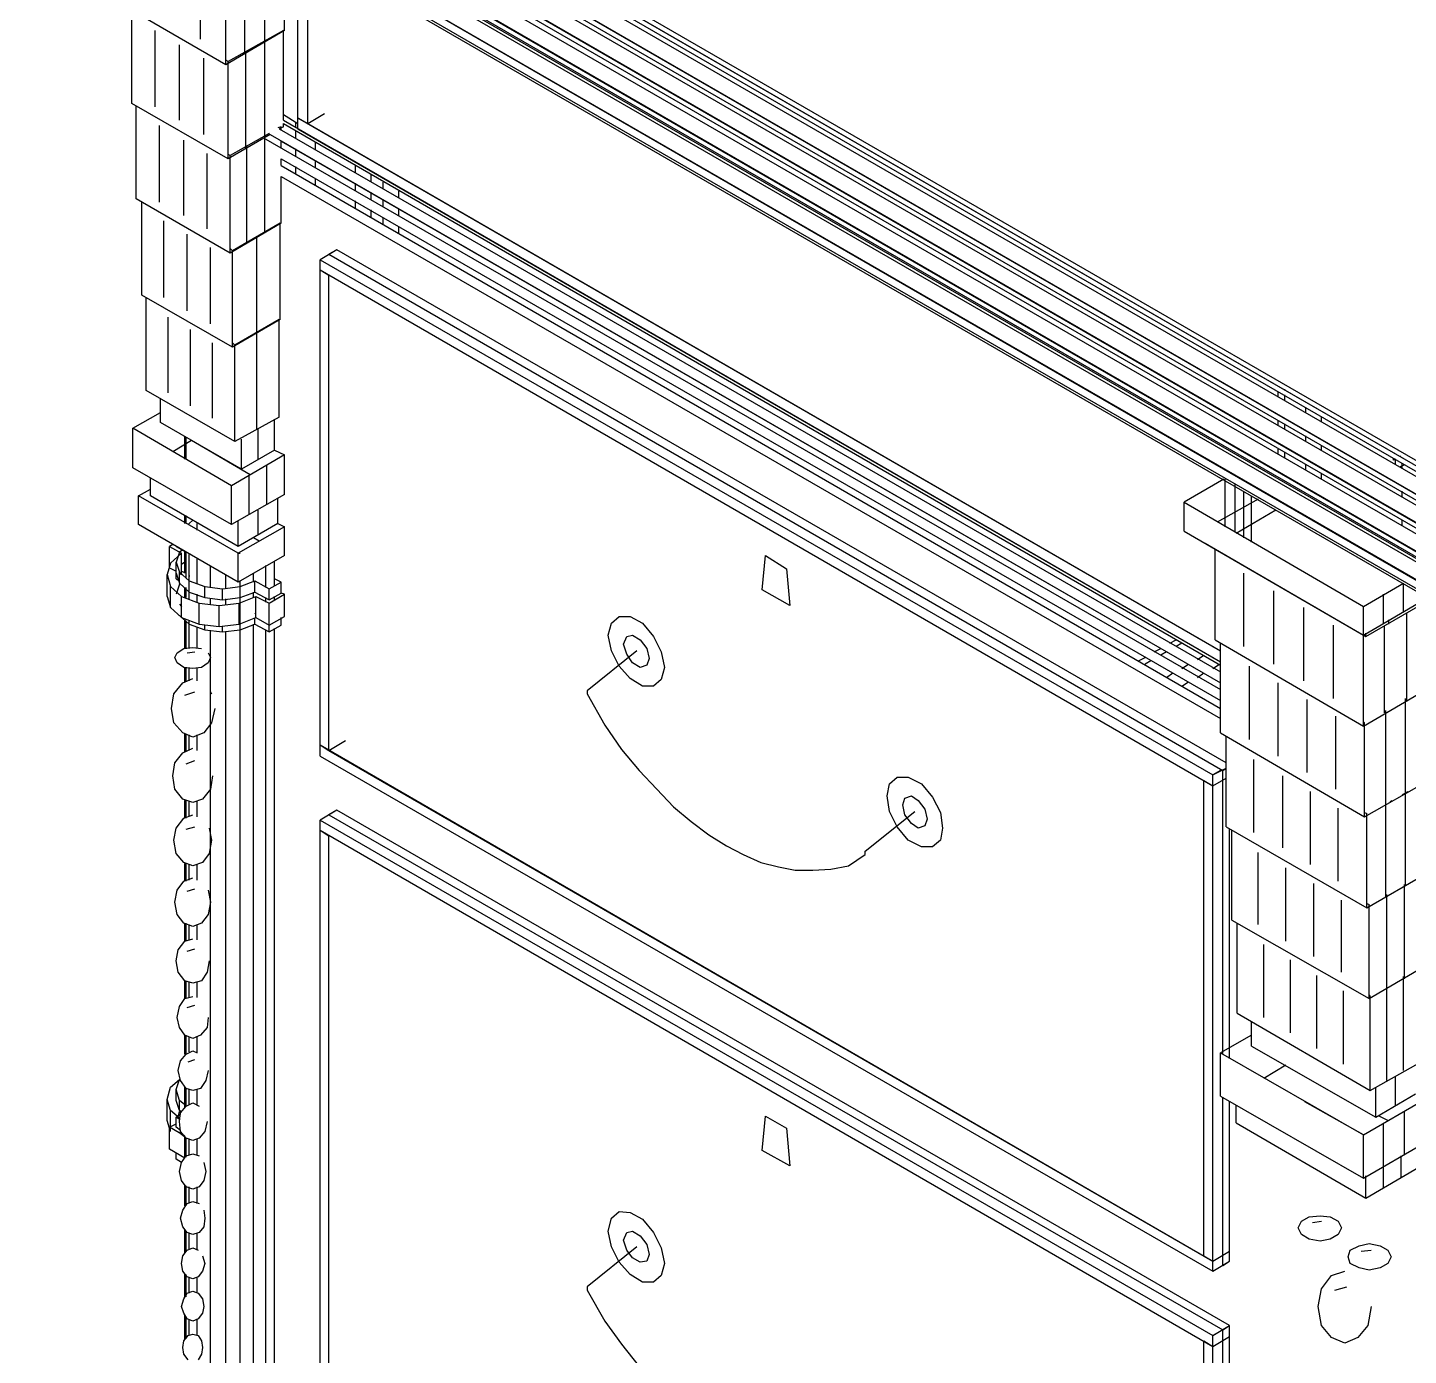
# Model space of a CAD drawing. Header units: inches. Extents: x 0.3 to 16.2, y 0.3 to 11.4.
# Drawn here: x 1.1866 to 1.6774, y 2.5594 to 3.0313 of the extents above; entities that cross this region are included whole.
import ezdxf

# ---------------------------------------------------------------- set-up
doc = ezdxf.new("R2010")
doc.units = ezdxf.units.IN
doc.header["$LTSCALE"] = 0.009843
doc.header["$MEASUREMENT"] = 0
doc.layers.add('GEOMETRY', color=7, linetype='Continuous')

msp = doc.modelspace()

# ---------------------------------------------------------------- linework, layer by layer
at = {"layer": 'GEOMETRY'}
for p, q in [((1.18976, 3.16063), (3.34567, 1.91575)), ((1.18976, 3.16063), (3.34567, 1.91575)), ((1.18661, 3.15669), (3.34567, 1.91024)), ((1.18661, 3.15669), (3.34567, 1.91024)), ((1.18976, 3.15866), (3.34567, 1.91417)), ((1.18976, 3.15866), (3.34567, 1.91378)), ((1.18976, 3.15866), (3.34567, 1.91378)), ((1.18976, 3.15669), (3.34567, 1.91181)), ((1.18661, 3.15039), (3.34567, 1.90394)), ((1.18661, 3.14646), (3.34567, 1.9)), ((1.18661, 3.14646), (3.34567, 1.9)), ((1.18976, 3.14843), (3.34567, 1.90394)), ((1.18976, 3.14843), (3.34567, 1.90394)), ((1.18976, 3.14843), (3.34567, 1.90394)), ((1.18976, 3.14646), (3.34567, 1.90197)), ((1.18661, 3.14016), (3.34567, 1.8937)), ((1.18661, 3.13622), (3.34567, 1.89016)), ((1.18661, 3.13622), (3.34567, 1.89016)), ((1.18976, 3.13858), (3.34567, 1.8937)), ((1.18976, 3.13858), (3.34567, 1.8937)), ((1.18976, 3.13858), (3.34567, 1.8937)), ((1.18976, 3.13661), (3.34567, 1.89173)), ((1.18661, 3.12992), (3.34567, 1.88346)), ((1.18661, 3.12638), (3.34567, 1.87992)), ((1.18661, 3.12638), (3.34567, 1.87992)), ((1.18976, 3.12835), (3.34567, 1.88346)), ((1.18976, 3.12835), (3.34567, 1.88346)), ((1.18976, 3.12835), (3.34567, 1.88346)), ((1.18976, 3.12638), (3.34567, 1.8815)), ((1.18661, 3.12008), (3.34567, 1.87362)), ((1.18976, 3.11811), (3.34567, 1.87323)), ((1.19213, 3.11378), (3.34567, 1.87008)), ((1.19724, 3.10984), (3.34606, 1.86929)), ((1.22402, 3.10591), (3.34803, 1.87992)), ((1.22402, 3.10591), (3.34803, 1.87992)), ((1.23622, 3.10157), (3.34882, 1.8815)), ((1.23622, 3.10157), (3.34882, 1.8815)), ((1.27795, 3.03031), (1.27795, 3.06339)), ((1.27087, 3.02638), (1.27087, 3.05945)), ((1.28268, 2.99921), (1.28268, 3.06142)), ((1.28622, 2.99724), (1.28622, 3.05945)), ((1.28622, 3.00079), (1.28622, 3.05866)), ((1.24803, 3.02717), (1.24803, 3.05394)), ((1.26378, 3.02205), (1.26378, 3.05551)), ((1.25709, 3.01811), (1.25709, 3.05157)), ((1.25709, 3.01811), (1.22165, 3.03858)), ((1.22362, 3.00433), (1.22362, 3.0374)), ((1.23189, 3.00315), (1.23189, 3.03031)), ((1.27795, 3.03031), (1.25709, 3.01811)), ((1.27756, 3.03031), (1.25787, 3.01929)), ((1.27756, 3.03031), (1.25787, 3.01929)), ((1.27756, 2.99843), (1.27756, 3.03031)), ((1.24055, 2.99843), (1.24055, 3.0252)), ((1.27087, 2.99213), (1.27087, 3.02677)), ((1.24921, 2.99331), (1.24921, 3.02047)), ((1.25787, 3.01929), (1.25709, 3.01969)), ((1.25787, 3.01929), (1.25709, 3.01969)), ((1.25787, 2.98465), (1.25787, 3.01929)), ((1.26417, 2.98858), (1.26417, 3.02283)), ((1.25787, 2.98465), (1.22362, 3.00433)), ((1.2252, 2.97047), (1.2252, 3.00354)), ((1.27756, 3.00039), (1.28268, 2.99724)), ((1.28268, 2.99921), (1.61063, 2.80984)), ((1.28268, 2.99921), (1.61063, 2.80984)), ((1.28268, 2.99921), (1.28622, 2.99724)), ((1.28268, 2.99528), (1.28268, 2.99921)), ((1.28622, 2.99724), (1.29213, 3.00079)), ((1.23346, 2.96929), (1.23346, 2.99646)), ((1.27244, 2.9937), (1.25866, 2.98583)), ((1.27244, 2.9937), (1.25866, 2.98583)), ((1.27677, 2.99606), (1.27559, 2.99567)), ((1.27677, 2.99606), (1.27559, 2.99567)), ((1.27756, 2.99606), (1.27598, 2.99528)), ((1.27598, 2.99528), (1.61063, 2.80236)), ((1.27598, 2.99528), (1.61063, 2.80236)), ((1.27677, 2.99488), (1.27677, 2.99606)), ((1.27756, 2.99843), (1.61063, 2.80591)), ((1.27756, 2.99843), (1.61063, 2.80591)), ((1.27756, 2.99724), (1.61063, 2.80472)), ((1.27756, 2.99606), (1.27756, 2.99724)), ((1.28189, 2.99567), (1.28189, 2.99764)), ((1.28189, 2.99213), (1.28189, 2.99449)), ((1.28268, 2.99528), (1.61063, 2.80591)), ((1.28622, 2.99724), (1.61063, 2.80984)), ((1.24213, 2.96457), (1.24213, 2.99134)), ((1.27283, 2.99331), (1.25787, 2.98465)), ((1.26457, 2.95472), (1.26457, 2.98937)), ((1.27047, 2.99213), (1.61063, 2.79606)), ((1.27047, 2.99213), (1.61063, 2.79606)), ((1.27087, 2.95827), (1.27087, 2.99252)), ((1.27283, 2.99331), (1.61063, 2.79843)), ((1.27677, 2.99094), (1.61063, 2.79843)), ((1.27677, 2.98858), (1.27677, 2.99094)), ((1.28898, 2.9878), (1.28898, 2.99055)), ((1.25039, 2.95984), (1.25039, 2.98661)), ((1.25866, 2.98583), (1.25787, 2.98622)), ((1.25866, 2.98583), (1.25787, 2.98622)), ((1.25866, 2.95118), (1.25866, 2.98583)), ((1.27677, 2.98465), (1.61063, 2.79213)), ((1.27677, 2.98465), (1.61063, 2.79213)), ((1.27677, 2.98228), (1.27677, 2.98465)), ((1.28189, 2.98543), (1.28189, 2.98819)), ((1.28898, 2.9815), (1.28898, 2.98386)), ((1.27677, 2.98228), (1.61063, 2.78937)), ((1.27677, 2.98228), (1.61063, 2.78937)), ((1.28189, 2.97913), (1.28189, 2.98189)), ((1.30315, 2.97953), (1.30315, 2.98228)), ((1.30315, 2.97953), (1.30315, 2.98228)), ((1.30866, 2.97638), (1.30866, 2.97913)), ((1.27677, 2.97835), (1.61063, 2.78583)), ((1.27677, 2.96181), (1.27677, 2.97835)), ((1.28898, 2.9752), (1.28898, 2.97756)), ((1.30315, 2.97323), (1.30315, 2.97598)), ((1.30315, 2.97323), (1.30315, 2.97598)), ((1.31299, 2.97402), (1.31299, 2.97638)), ((1.25866, 2.95118), (1.2252, 2.97047)), ((1.22717, 2.93622), (1.22717, 2.96929)), ((1.30315, 2.96693), (1.30315, 2.96969)), ((1.30315, 2.96693), (1.30315, 2.96969)), ((1.30866, 2.97008), (1.30866, 2.97283)), ((1.31299, 2.96772), (1.31299, 2.97008)), ((1.3185, 2.97087), (1.3185, 2.97323)), ((1.30866, 2.96378), (1.30866, 2.96654)), ((1.3185, 2.96457), (1.3185, 2.96693)), ((1.23504, 2.93543), (1.23504, 2.9626)), ((1.27677, 2.96181), (1.25866, 2.95118)), ((1.27638, 2.96181), (1.25945, 2.95197)), ((1.27638, 2.96181), (1.25945, 2.95197)), ((1.27638, 2.92756), (1.27638, 2.96181)), ((1.31299, 2.96142), (1.31299, 2.96378)), ((1.3185, 2.95827), (1.3185, 2.96063)), ((1.24331, 2.93071), (1.24331, 2.95787)), ((1.26811, 2.92244), (1.26811, 2.95709)), ((1.25157, 2.92598), (1.25157, 2.95315)), ((1.25945, 2.95197), (1.25866, 2.95276)), ((1.25945, 2.95197), (1.25866, 2.95276)), ((1.25945, 2.91772), (1.25945, 2.95197)), ((1.29646, 2.95236), (1.29055, 2.94882)), ((1.29646, 2.95236), (1.2937, 2.95079)), ((1.2937, 2.95079), (1.61142, 2.76732)), ((1.2937, 2.95079), (1.61142, 2.76732)), ((1.6126, 2.77008), (1.29646, 2.95236)), ((1.6126, 2.77008), (1.29646, 2.95236)), ((1.29055, 2.94882), (1.60787, 2.76575)), ((1.29055, 2.94882), (1.60787, 2.76575)), ((1.29055, 2.94528), (1.29055, 2.94882)), ((1.29055, 2.94528), (1.60787, 2.76181)), ((1.29055, 2.94528), (1.2937, 2.94331)), ((1.29055, 2.94528), (1.2937, 2.94331)), ((1.29055, 2.77638), (1.29055, 2.94528)), ((1.2937, 2.77441), (1.2937, 2.94331)), ((1.2937, 2.77835), (1.2937, 2.94331)), ((1.25945, 2.91772), (1.22717, 2.93622)), ((1.22874, 2.90236), (1.22874, 2.93543)), ((1.23661, 2.90157), (1.23661, 2.92835)), ((1.27638, 2.92756), (1.25945, 2.91772)), ((1.27598, 2.92756), (1.26024, 2.9185)), ((1.27598, 2.92756), (1.26024, 2.9185)), ((1.27598, 2.89291), (1.27598, 2.92756)), ((1.24449, 2.89685), (1.24449, 2.92402)), ((1.26811, 2.88858), (1.26811, 2.92323)), ((1.25236, 2.89252), (1.25236, 2.91929)), ((1.26024, 2.9185), (1.25945, 2.91929)), ((1.26024, 2.9185), (1.25945, 2.91929)), ((1.26024, 2.88425), (1.26024, 2.9185)), ((1.26024, 2.88425), (1.22874, 2.90236)), ((1.6311, 2.90394), (1.6311, 2.90394)), ((1.6311, 2.9), (1.6311, 2.90197)), ((1.63346, 2.90236), (1.63346, 2.90276)), ((1.63346, 2.89882), (1.63346, 2.90079)), ((1.23386, 2.89094), (1.23386, 2.89961)), ((1.64094, 2.89803), (1.64094, 2.89803)), ((1.64094, 2.89449), (1.64094, 2.89606)), ((1.22402, 2.88898), (1.23386, 2.89449)), ((1.2626, 2.87441), (1.23386, 2.89094)), ((1.27598, 2.89291), (1.26024, 2.88425)), ((1.27441, 2.8811), (1.27441, 2.89213)), ((1.6311, 2.89016), (1.6311, 2.89173)), ((1.63346, 2.88858), (1.63346, 2.89055)), ((1.64646, 2.89488), (1.64646, 2.89488)), ((1.64646, 2.89488), (1.64646, 2.89488)), ((1.64646, 2.89134), (1.64646, 2.89291)), ((1.64646, 2.89134), (1.64646, 2.89291)), ((1.25906, 2.8685), (1.22402, 2.88898)), ((1.25906, 2.8685), (1.22402, 2.88898)), ((1.22402, 2.8748), (1.22402, 2.88898)), ((1.24252, 2.87795), (1.24252, 2.88583)), ((1.24291, 2.87795), (1.24291, 2.88583)), ((1.24291, 2.87795), (1.24291, 2.88583)), ((1.2685, 2.87795), (1.2685, 2.88858)), ((1.64094, 2.88425), (1.64094, 2.88622)), ((1.23819, 2.88071), (1.24488, 2.88465)), ((1.24291, 2.87795), (1.24291, 2.88543)), ((1.24488, 2.88465), (1.26575, 2.87244)), ((1.2626, 2.87441), (1.2626, 2.88504)), ((1.27441, 2.8811), (1.2626, 2.87441)), ((1.27441, 2.8811), (1.27795, 2.87953)), ((1.6311, 2.87992), (1.6311, 2.8815)), ((1.64646, 2.8811), (1.64646, 2.88268)), ((1.64646, 2.8811), (1.64646, 2.88268)), ((1.27795, 2.87953), (1.25906, 2.8685)), ((1.27795, 2.87953), (1.25906, 2.8685)), ((1.27795, 2.86535), (1.27795, 2.87953)), ((1.63346, 2.87835), (1.63346, 2.88031)), ((1.64094, 2.87402), (1.64094, 2.87598)), ((1.67205, 2.88031), (1.67205, 2.88031)), ((1.67205, 2.87756), (1.67205, 2.87835)), ((1.67283, 2.87795), (1.67205, 2.87756)), ((1.67283, 2.87598), (1.67283, 2.87795)), ((1.67441, 2.87913), (1.67441, 2.87874)), ((1.67441, 2.87913), (1.67441, 2.87874)), ((1.67441, 2.87913), (1.67441, 2.87874)), ((1.67598, 2.87598), (1.67441, 2.8752)), ((1.6752, 2.87835), (1.6752, 2.87835)), ((1.6752, 2.87835), (1.6752, 2.87835)), ((1.6752, 2.8748), (1.6752, 2.87638)), ((1.6752, 2.8748), (1.6752, 2.87638)), ((1.25906, 2.85472), (1.22402, 2.8748)), ((1.23031, 2.86496), (1.23031, 2.87126)), ((1.26535, 2.85827), (1.26535, 2.87205)), ((1.27165, 2.86181), (1.27165, 2.87559)), ((1.64646, 2.87087), (1.64646, 2.87283)), ((1.64646, 2.87087), (1.64646, 2.87283)), ((1.22598, 2.86496), (1.23031, 2.86732)), ((1.25906, 2.85472), (1.25906, 2.8685)), ((1.61181, 2.87087), (1.59764, 2.8626)), ((1.6122, 2.85394), (1.6122, 2.87087)), ((1.61575, 2.85197), (1.61575, 2.86929)), ((1.6189, 2.85), (1.6189, 2.86654)), ((1.6752, 2.86457), (1.6752, 2.86654)), ((1.6752, 2.86457), (1.6752, 2.86654)), ((1.26142, 2.84449), (1.22598, 2.86496)), ((1.26142, 2.84449), (1.22598, 2.86496)), ((1.22598, 2.85472), (1.22598, 2.86496)), ((1.26142, 2.84685), (1.23031, 2.86496)), ((1.27795, 2.86535), (1.25906, 2.85472)), ((1.27559, 2.85512), (1.27559, 2.86417)), ((1.59764, 2.8626), (1.66142, 2.82559)), ((1.59764, 2.8626), (1.66142, 2.82559)), ((1.59764, 2.85236), (1.59764, 2.8626)), ((1.62402, 2.86378), (1.60945, 2.85551)), ((1.62165, 2.84843), (1.62165, 2.86496)), ((1.62165, 2.84843), (1.62165, 2.86496)), ((1.24252, 2.85512), (1.24252, 2.85787)), ((1.24252, 2.85512), (1.24252, 2.85787)), ((1.24291, 2.85512), (1.24291, 2.85787)), ((1.24291, 2.85512), (1.24291, 2.85787)), ((1.24291, 2.85512), (1.24291, 2.85748)), ((1.24528, 2.8563), (1.24409, 2.85512)), ((1.2685, 2.85118), (1.2685, 2.85984)), ((1.63031, 2.85984), (1.61614, 2.85157)), ((1.6752, 2.85433), (1.6752, 2.8563)), ((1.6752, 2.85433), (1.6752, 2.8563)), ((1.26142, 2.83425), (1.22598, 2.85472)), ((1.24409, 2.85512), (1.2437, 2.85472)), ((1.24685, 2.85276), (1.24685, 2.85512)), ((1.26142, 2.84685), (1.26142, 2.85591)), ((1.27559, 2.85512), (1.26142, 2.84685)), ((1.27795, 2.85394), (1.26142, 2.84449)), ((1.27795, 2.85394), (1.26142, 2.84449)), ((1.27559, 2.85512), (1.27795, 2.85394)), ((1.27795, 2.8437), (1.27795, 2.85394)), ((1.59764, 2.85236), (1.66142, 2.81535)), ((1.23819, 2.84764), (1.23701, 2.84685)), ((1.23701, 2.84685), (1.24134, 2.84449)), ((1.23701, 2.84685), (1.24134, 2.84449)), ((1.23701, 2.83937), (1.23701, 2.84685)), ((1.23937, 2.84685), (1.24291, 2.84488)), ((1.2689, 2.84882), (1.26693, 2.85)), ((1.60512, 2.84803), (1.6622, 2.81496)), ((1.24134, 2.84449), (1.2374, 2.84094)), ((1.24055, 2.84488), (1.23937, 2.84134)), ((1.24173, 2.84567), (1.24055, 2.84488)), ((1.24134, 2.83701), (1.24134, 2.84449)), ((1.24252, 2.8374), (1.24252, 2.84528)), ((1.24252, 2.8374), (1.24252, 2.84528)), ((1.24291, 2.8374), (1.24291, 2.84488)), ((1.24291, 2.8374), (1.24291, 2.84488)), ((1.24291, 2.83583), (1.24291, 2.84488)), ((1.24291, 2.8374), (1.24291, 2.84488)), ((1.24409, 2.82835), (1.24409, 2.84409)), ((1.24409, 2.84409), (1.24409, 2.84409)), ((1.24685, 2.83346), (1.24685, 2.84252)), ((1.24685, 2.83346), (1.24685, 2.84252)), ((1.26142, 2.84449), (1.2622, 2.84449)), ((1.26142, 2.84449), (1.2622, 2.84449)), ((1.26142, 2.83425), (1.26142, 2.84449)), ((1.27795, 2.8437), (1.26142, 2.83425)), ((1.27441, 2.83307), (1.27441, 2.84173)), ((1.44764, 2.8315), (1.44882, 2.8437)), ((1.44882, 2.8437), (1.4563, 2.83898)), ((1.60866, 2.81378), (1.60866, 2.84606)), ((1.2374, 2.84094), (1.23622, 2.83701)), ((1.23622, 2.83701), (1.2374, 2.83268)), ((1.23622, 2.83701), (1.2374, 2.83268)), ((1.23622, 2.82913), (1.23622, 2.83701)), ((1.23701, 2.83937), (1.23937, 2.83819)), ((1.23937, 2.84134), (1.24055, 2.8378)), ((1.23937, 2.84134), (1.24055, 2.8378)), ((1.23937, 2.8374), (1.23937, 2.84134)), ((1.23937, 2.83543), (1.23937, 2.83819)), ((1.23937, 2.8374), (1.24055, 2.83386)), ((1.24055, 2.83386), (1.24055, 2.8378)), ((1.24055, 2.8378), (1.24409, 2.83465)), ((1.24055, 2.8378), (1.24409, 2.83465)), ((1.24055, 2.8374), (1.24134, 2.83701)), ((1.24252, 2.84134), (1.24134, 2.84055)), ((1.24134, 2.83819), (1.24291, 2.8374)), ((1.24134, 2.83819), (1.24291, 2.8374)), ((1.24409, 2.83661), (1.24409, 2.83661)), ((1.24409, 2.83661), (1.24409, 2.83661)), ((1.24409, 2.83661), (1.24409, 2.83622)), ((1.24409, 2.83268), (1.24409, 2.83661)), ((1.25157, 2.83228), (1.25157, 2.83976)), ((1.25709, 2.83189), (1.25709, 2.83701)), ((1.26693, 2.83425), (1.26693, 2.8374)), ((1.27126, 2.83228), (1.27126, 2.84016)), ((1.4563, 2.83898), (1.45748, 2.82598)), ((1.6189, 2.81142), (1.6189, 2.8374)), ((1.2374, 2.8252), (1.2374, 2.83268)), ((1.2374, 2.83268), (1.24134, 2.82913)), ((1.2374, 2.83268), (1.24134, 2.82913)), ((1.23937, 2.83543), (1.24055, 2.83465)), ((1.24055, 2.83346), (1.23937, 2.82992)), ((1.24055, 2.83386), (1.24409, 2.83071)), ((1.24094, 2.83346), (1.24055, 2.83346)), ((1.24252, 2.82874), (1.24252, 2.83228)), ((1.24252, 2.82874), (1.24252, 2.83228)), ((1.24291, 2.82874), (1.24291, 2.83228)), ((1.24291, 2.82874), (1.24291, 2.83228)), ((1.24291, 2.82874), (1.24291, 2.83189)), ((1.24291, 2.82874), (1.24291, 2.83189)), ((1.24409, 2.83071), (1.24409, 2.83465)), ((1.24409, 2.83465), (1.24961, 2.83268)), ((1.24409, 2.83465), (1.24961, 2.83268)), ((1.24961, 2.82874), (1.24961, 2.83268)), ((1.24961, 2.83268), (1.25591, 2.83189)), ((1.24961, 2.83268), (1.25591, 2.83189)), ((1.25591, 2.83189), (1.2622, 2.83268)), ((1.25591, 2.83189), (1.2622, 2.83268)), ((1.25591, 2.82795), (1.25591, 2.83189)), ((1.2622, 2.31102), (1.2622, 2.83465)), ((1.2622, 2.83268), (1.26732, 2.83465)), ((1.2622, 2.83268), (1.26732, 2.83465)), ((1.2622, 2.82874), (1.2622, 2.83268)), ((1.26732, 2.83071), (1.26732, 2.83465)), ((1.26732, 2.83465), (1.27244, 2.83189)), ((1.26732, 2.83465), (1.27244, 2.83189)), ((1.27244, 2.83189), (1.27677, 2.83425)), ((1.27244, 2.83189), (1.27677, 2.83425)), ((1.27244, 2.82795), (1.27244, 2.83189)), ((1.27677, 2.83425), (1.27441, 2.83543)), ((1.27677, 2.83031), (1.27677, 2.83425)), ((1.66142, 2.82559), (1.67559, 2.83386)), ((1.66142, 2.82559), (1.67559, 2.83386)), ((1.67559, 2.82362), (1.67559, 2.83386)), ((1.23622, 2.82913), (1.2374, 2.8252)), ((1.24134, 2.82165), (1.24134, 2.82913)), ((1.24134, 2.82913), (1.24764, 2.82677)), ((1.24134, 2.82913), (1.24764, 2.82677)), ((1.24409, 2.83071), (1.24961, 2.82874)), ((1.24685, 2.82717), (1.24685, 2.82992)), ((1.24685, 2.82717), (1.24685, 2.82992)), ((1.24764, 2.81929), (1.24764, 2.82677)), ((1.24764, 2.82677), (1.25472, 2.82598)), ((1.24764, 2.82677), (1.25472, 2.82598)), ((1.24961, 2.82874), (1.25591, 2.82795)), ((1.25157, 2.82638), (1.25157, 2.82835)), ((1.25472, 2.82598), (1.26181, 2.82677)), ((1.25472, 2.82598), (1.26181, 2.82677)), ((1.25591, 2.82795), (1.2622, 2.82874)), ((1.25709, 2.82638), (1.25709, 2.82835)), ((1.26181, 2.82677), (1.26772, 2.82913)), ((1.26181, 2.82677), (1.26772, 2.82913)), ((1.26181, 2.81929), (1.26181, 2.82677)), ((1.2622, 2.82874), (1.26732, 2.83071)), ((1.26693, 2.82874), (1.26693, 2.83071)), ((1.26732, 2.83071), (1.27244, 2.82795)), ((1.26772, 2.82165), (1.26772, 2.82913)), ((1.26772, 2.82913), (1.27244, 2.82677)), ((1.26772, 2.82913), (1.27244, 2.82677)), ((1.27126, 2.82717), (1.27126, 2.82874)), ((1.27244, 2.82795), (1.27677, 2.83031)), ((1.27244, 2.82677), (1.27795, 2.82992)), ((1.27244, 2.82677), (1.27795, 2.82992)), ((1.27244, 2.8189), (1.27244, 2.82677)), ((1.27441, 2.82795), (1.27441, 2.82913)), ((1.27795, 2.82992), (1.27677, 2.83031)), ((1.27795, 2.82205), (1.27795, 2.82992)), ((1.45748, 2.82598), (1.44764, 2.8315)), ((1.62953, 2.80512), (1.62953, 2.8311)), ((1.66142, 2.81535), (1.68425, 2.82874)), ((1.6622, 2.81496), (1.68543, 2.82835)), ((1.6685, 2.81969), (1.6685, 2.82992)), ((1.2374, 2.8252), (1.24134, 2.82165)), ((1.24055, 2.82638), (1.24134, 2.82559)), ((1.24055, 2.82638), (1.24134, 2.82559)), ((1.24055, 2.82244), (1.24409, 2.81929)), ((1.25472, 2.8185), (1.25472, 2.82598)), ((1.26732, 2.82323), (1.26772, 2.82283)), ((1.26732, 2.82323), (1.26772, 2.82283)), ((1.27244, 2.8189), (1.27795, 2.82205)), ((1.39409, 2.81969), (1.39685, 2.82205)), ((1.39685, 2.82205), (1.40079, 2.82205)), ((1.40079, 2.82205), (1.40512, 2.81969)), ((1.64016, 2.79921), (1.64016, 2.8252)), ((1.66142, 2.81535), (1.66142, 2.82559)), ((1.67677, 2.79213), (1.67677, 2.82323)), ((1.24134, 2.82165), (1.24764, 2.81929)), ((1.24252, 2.81063), (1.24252, 2.82087)), ((1.24252, 2.81063), (1.24252, 2.82087)), ((1.24291, 2.81063), (1.24291, 2.82047)), ((1.24291, 2.81063), (1.24291, 2.82047)), ((1.24291, 2.81063), (1.24291, 2.82047)), ((1.24291, 2.81063), (1.24291, 2.82047)), ((1.24409, 2.81102), (1.24409, 2.82047)), ((1.24409, 2.81929), (1.24409, 2.82047)), ((1.24409, 2.81929), (1.24961, 2.81732)), ((1.24685, 2.81102), (1.24685, 2.81811)), ((1.24685, 2.81102), (1.24685, 2.81811)), ((1.24764, 2.81929), (1.25472, 2.8185)), ((1.24961, 2.81732), (1.24961, 2.8189)), ((1.24961, 2.81732), (1.25591, 2.81654)), ((1.25157, 2.42598), (1.25157, 2.81693)), ((1.25472, 2.8185), (1.26181, 2.81929)), ((1.25591, 2.81654), (1.25591, 2.8185)), ((1.25591, 2.81654), (1.2622, 2.81732)), ((1.26181, 2.81929), (1.26772, 2.82165)), ((1.26181, 2.82126), (1.2622, 2.82126)), ((1.26181, 2.82126), (1.2622, 2.82126)), ((1.2622, 2.81732), (1.2622, 2.82126)), ((1.2622, 2.81732), (1.26732, 2.81929)), ((1.26693, 2.42795), (1.26693, 2.81929)), ((1.26732, 2.81929), (1.26732, 2.82126)), ((1.26732, 2.81929), (1.27244, 2.81654)), ((1.26772, 2.82165), (1.27244, 2.8189)), ((1.27126, 2.42598), (1.27126, 2.81732)), ((1.27244, 2.81654), (1.27244, 2.82047)), ((1.27244, 2.81654), (1.27677, 2.8189)), ((1.27441, 2.42677), (1.27441, 2.81772)), ((1.27677, 2.8189), (1.27677, 2.82165)), ((1.39291, 2.81535), (1.39409, 2.81969)), ((1.40512, 2.81969), (1.40906, 2.81496)), ((1.65079, 2.79291), (1.65079, 2.8189)), ((1.6689, 2.7878), (1.6689, 2.8185)), ((1.67047, 2.81929), (1.67047, 2.82087)), ((1.25709, 2.42559), (1.25709, 2.81654)), ((1.39409, 2.80984), (1.39291, 2.81535)), ((1.39843, 2.8122), (1.39961, 2.81496)), ((1.39961, 2.80866), (1.39843, 2.8122)), ((1.39961, 2.81496), (1.40157, 2.81535)), ((1.40157, 2.81535), (1.40433, 2.81378)), ((1.40433, 2.81378), (1.40669, 2.81063)), ((1.40906, 2.81496), (1.41181, 2.80945)), ((1.59252, 2.8126), (1.59488, 2.81378)), ((1.59685, 2.8126), (1.59488, 2.81142)), ((1.60866, 2.81378), (1.66142, 2.78307)), ((1.61063, 2.78071), (1.61063, 2.8126)), ((1.66142, 2.78307), (1.66142, 2.81535)), ((1.6622, 2.81496), (1.6622, 2.81614)), ((1.23898, 2.80748), (1.23976, 2.80906)), ((1.23976, 2.80551), (1.23898, 2.80748)), ((1.23976, 2.80906), (1.24213, 2.81063)), ((1.24213, 2.81063), (1.24528, 2.81102)), ((1.24331, 2.80906), (1.24606, 2.80945)), ((1.24528, 2.81102), (1.24843, 2.81063)), ((1.25079, 2.80906), (1.25157, 2.80748)), ((1.25157, 2.80748), (1.25079, 2.80551)), ((1.40315, 2.80984), (1.38543, 2.79567)), ((1.39685, 2.80433), (1.39409, 2.80984)), ((1.40157, 2.80551), (1.39961, 2.80866)), ((1.40669, 2.81063), (1.40748, 2.80709)), ((1.40748, 2.80709), (1.40669, 2.80472)), ((1.41181, 2.80945), (1.41299, 2.80394)), ((1.5815, 2.8063), (1.58386, 2.80748)), ((1.58701, 2.80945), (1.58937, 2.81063)), ((1.59134, 2.80945), (1.58937, 2.80827)), ((1.60236, 2.80669), (1.60472, 2.80827)), ((1.60236, 2.80669), (1.60472, 2.80827)), ((1.24213, 2.80394), (1.23976, 2.80551)), ((1.24528, 2.80354), (1.24213, 2.80394)), ((1.24252, 2.79882), (1.24252, 2.80394)), ((1.24252, 2.79882), (1.24252, 2.80394)), ((1.24291, 2.79882), (1.24291, 2.80394)), ((1.24291, 2.79882), (1.24291, 2.80394)), ((1.24291, 2.79882), (1.24291, 2.80394)), ((1.24291, 2.79882), (1.24291, 2.80394)), ((1.24409, 2.79921), (1.24409, 2.80354)), ((1.24843, 2.80394), (1.24528, 2.80354)), ((1.24685, 2.79921), (1.24685, 2.80394)), ((1.24685, 2.79921), (1.24685, 2.80394)), ((1.25079, 2.80551), (1.24843, 2.80394)), ((1.40079, 2.8), (1.39685, 2.80433)), ((1.40433, 2.80394), (1.40157, 2.80551)), ((1.40669, 2.80472), (1.40433, 2.80394)), ((1.41299, 2.80394), (1.41181, 2.79961)), ((1.58583, 2.8063), (1.58386, 2.80512)), ((1.59685, 2.80354), (1.59921, 2.80512)), ((1.59685, 2.80354), (1.59921, 2.80512)), ((1.60787, 2.80354), (1.61024, 2.80512)), ((1.60787, 2.80354), (1.61024, 2.80512)), ((1.60787, 2.80354), (1.61024, 2.80512)), ((1.62087, 2.77835), (1.62087, 2.80433)), ((1.23858, 2.79449), (1.24173, 2.79843)), ((1.24173, 2.79843), (1.24528, 2.8)), ((1.40512, 2.79724), (1.40079, 2.8)), ((1.41181, 2.79961), (1.40906, 2.79724)), ((1.59134, 2.80039), (1.5937, 2.80197)), ((1.59134, 2.80039), (1.5937, 2.80197)), ((1.59685, 2.79724), (1.59921, 2.79882)), ((1.59685, 2.79724), (1.59921, 2.79882)), ((1.59685, 2.79724), (1.59921, 2.79882)), ((1.60236, 2.80039), (1.60472, 2.80197)), ((1.60236, 2.80039), (1.60472, 2.80197)), ((1.60236, 2.80039), (1.60472, 2.80197)), ((1.6311, 2.77244), (1.6311, 2.79843)), ((1.2378, 2.78937), (1.23858, 2.79449)), ((1.24252, 2.79409), (1.24606, 2.79528)), ((1.25157, 2.79528), (1.25197, 2.79449)), ((1.38543, 2.79567), (1.38543, 2.79449)), ((1.38543, 2.79449), (1.39173, 2.78346)), ((1.40906, 2.79724), (1.40512, 2.79724)), ((1.64134, 2.76654), (1.64134, 2.79252)), ((1.66142, 2.78307), (1.68425, 2.79646)), ((1.67638, 2.75906), (1.67638, 2.79291)), ((1.23858, 2.78425), (1.2378, 2.78937)), ((1.25315, 2.78937), (1.25197, 2.78425)), ((1.66929, 2.75512), (1.66929, 2.78858)), ((1.24173, 2.78071), (1.23858, 2.78425)), ((1.25197, 2.78425), (1.24921, 2.78071)), ((1.39173, 2.78346), (1.39764, 2.7748)), ((1.65157, 2.76063), (1.65157, 2.78661)), ((1.66142, 2.78465), (1.66181, 2.78425)), ((1.66142, 2.78465), (1.66181, 2.78425)), ((1.66181, 2.75079), (1.66181, 2.78425)), ((1.24528, 2.77913), (1.24173, 2.78071)), ((1.24252, 2.77402), (1.24252, 2.78031)), ((1.24252, 2.77402), (1.24252, 2.78031)), ((1.24291, 2.77402), (1.24291, 2.78031)), ((1.24291, 2.77402), (1.24291, 2.78031)), ((1.24291, 2.77402), (1.24291, 2.77992)), ((1.24291, 2.77402), (1.24291, 2.77992)), ((1.24409, 2.77441), (1.24409, 2.77992)), ((1.24921, 2.78071), (1.24528, 2.77913)), ((1.24685, 2.77441), (1.24685, 2.77992)), ((1.24685, 2.77441), (1.24685, 2.77992)), ((1.2937, 2.77441), (1.29961, 2.77795)), ((1.61063, 2.78071), (1.66181, 2.75079)), ((1.6126, 2.74724), (1.6126, 2.77953)), ((1.23898, 2.77008), (1.24173, 2.77362)), ((1.24173, 2.77362), (1.24528, 2.7752)), ((1.29055, 2.77638), (1.60787, 2.59291)), ((1.29055, 2.77638), (1.60787, 2.59291)), ((1.29055, 2.77638), (1.2937, 2.77441)), ((1.29055, 2.77244), (1.29055, 2.77638)), ((1.2937, 2.77441), (1.60787, 2.59291)), ((1.39764, 2.7748), (1.40394, 2.76732)), ((1.23819, 2.76535), (1.23898, 2.77008)), ((1.24291, 2.76969), (1.24606, 2.77087)), ((1.29055, 2.77244), (1.60787, 2.58937)), ((1.60787, 2.76575), (1.6126, 2.76811)), ((1.60787, 2.76575), (1.6126, 2.76811)), ((1.61142, 2.76732), (1.6126, 2.76811)), ((1.61142, 2.76732), (1.6126, 2.76811)), ((1.62244, 2.74528), (1.62244, 2.77126)), ((1.23898, 2.76063), (1.23819, 2.76535)), ((1.25236, 2.76535), (1.25157, 2.76063)), ((1.40394, 2.76732), (1.41024, 2.76063)), ((1.49291, 2.7626), (1.49567, 2.76496)), ((1.49567, 2.76496), (1.49961, 2.76496)), ((1.49961, 2.76496), (1.50433, 2.7626)), ((1.60472, 2.76378), (1.60787, 2.76181)), ((1.60472, 2.76378), (1.60787, 2.76181)), ((1.60472, 2.59488), (1.60472, 2.76378)), ((1.61063, 2.76732), (1.60787, 2.76575)), ((1.60787, 2.76181), (1.60787, 2.76575)), ((1.60787, 2.76181), (1.6126, 2.76457)), ((1.60787, 2.76181), (1.6126, 2.76457)), ((1.60787, 2.76181), (1.6126, 2.76457)), ((1.61142, 2.66654), (1.61142, 2.76732)), ((1.63268, 2.73976), (1.63268, 2.76535)), ((1.66181, 2.75079), (1.68386, 2.76339)), ((1.24173, 2.75709), (1.23898, 2.76063)), ((1.25157, 2.76063), (1.24882, 2.75709)), ((1.41024, 2.76063), (1.41614, 2.75433)), ((1.49213, 2.75827), (1.49291, 2.7626)), ((1.49291, 2.75276), (1.49213, 2.75827)), ((1.49843, 2.75748), (1.50079, 2.75827)), ((1.50079, 2.75827), (1.50315, 2.75669)), ((1.50433, 2.7626), (1.50827, 2.75787)), ((1.60787, 2.59291), (1.60787, 2.76181)), ((1.64252, 2.73386), (1.64252, 2.75984)), ((1.6752, 2.75866), (1.67717, 2.75984)), ((1.67638, 2.72638), (1.67638, 2.75984)), ((1.24528, 2.75591), (1.24173, 2.75709)), ((1.24252, 2.75039), (1.24252, 2.75669)), ((1.24252, 2.75039), (1.24252, 2.75669)), ((1.24291, 2.75039), (1.24291, 2.75669)), ((1.24291, 2.75039), (1.24291, 2.75669)), ((1.24291, 2.75079), (1.24291, 2.75669)), ((1.24291, 2.75079), (1.24291, 2.75669)), ((1.24409, 2.75118), (1.24409, 2.7563)), ((1.24882, 2.75709), (1.24528, 2.75591)), ((1.24685, 2.75079), (1.24685, 2.7563)), ((1.24685, 2.75079), (1.24685, 2.7563)), ((1.29646, 2.75315), (1.29055, 2.74961)), ((1.29646, 2.75315), (1.2937, 2.75157)), ((1.61378, 2.57008), (1.29646, 2.75315)), ((1.61378, 2.57008), (1.29646, 2.75315)), ((1.41614, 2.75433), (1.42244, 2.74921)), ((1.49764, 2.75512), (1.49843, 2.75748)), ((1.49843, 2.75157), (1.49764, 2.75512)), ((1.50315, 2.75669), (1.50551, 2.75354)), ((1.50551, 2.75354), (1.5063, 2.75)), ((1.50827, 2.75787), (1.51102, 2.75236)), ((1.65236, 2.72795), (1.65236, 2.75394)), ((1.66929, 2.72244), (1.66929, 2.75591)), ((1.67087, 2.7563), (1.67165, 2.75669)), ((1.23937, 2.74685), (1.24213, 2.75039)), ((1.24213, 2.75039), (1.24528, 2.75157)), ((1.29055, 2.74961), (1.60787, 2.56654)), ((1.29055, 2.74961), (1.60787, 2.56654)), ((1.29055, 2.74606), (1.29055, 2.74961)), ((1.2937, 2.75157), (1.61142, 2.5685)), ((1.2937, 2.75157), (1.61142, 2.5685)), ((1.42244, 2.74921), (1.42874, 2.74449)), ((1.48425, 2.73858), (1.50197, 2.75276)), ((1.49567, 2.74724), (1.49291, 2.75276)), ((1.50079, 2.74843), (1.49843, 2.75157)), ((1.50315, 2.74685), (1.50079, 2.74843)), ((1.5063, 2.75), (1.50551, 2.74764)), ((1.51102, 2.75236), (1.51181, 2.74685)), ((1.66181, 2.75236), (1.6626, 2.75197)), ((1.66181, 2.75236), (1.6626, 2.75197)), ((1.6626, 2.7185), (1.6626, 2.75197)), ((1.23858, 2.74252), (1.23937, 2.74685)), ((1.24291, 2.74646), (1.24606, 2.74724)), ((1.25118, 2.74685), (1.25197, 2.74252)), ((1.29055, 2.74606), (1.60787, 2.5626)), ((1.29055, 2.74606), (1.2937, 2.74409)), ((1.29055, 2.74606), (1.2937, 2.74409)), ((1.29055, 2.55197), (1.29055, 2.74606)), ((1.2937, 2.55), (1.2937, 2.74409)), ((1.2937, 2.55394), (1.2937, 2.74409)), ((1.42874, 2.74449), (1.43504, 2.74055)), ((1.49961, 2.74252), (1.49567, 2.74724)), ((1.50551, 2.74764), (1.50315, 2.74685)), ((1.51181, 2.74685), (1.51102, 2.74252)), ((1.6126, 2.74724), (1.6626, 2.7185)), ((1.61378, 2.66496), (1.61378, 2.74646)), ((1.61378, 2.66496), (1.61378, 2.74646)), ((1.61457, 2.71417), (1.61457, 2.74606)), ((1.23937, 2.7378), (1.23858, 2.74252)), ((1.25197, 2.74252), (1.25118, 2.7378)), ((1.43504, 2.74055), (1.44094, 2.7374)), ((1.48425, 2.7374), (1.48425, 2.73858)), ((1.50433, 2.74016), (1.49961, 2.74252)), ((1.50827, 2.74016), (1.50433, 2.74016)), ((1.51102, 2.74252), (1.50827, 2.74016)), ((1.24213, 2.73465), (1.23937, 2.7378)), ((1.24528, 2.73346), (1.24213, 2.73465)), ((1.24252, 2.72795), (1.24252, 2.73425)), ((1.24252, 2.72795), (1.24252, 2.73425)), ((1.24291, 2.72795), (1.24291, 2.73425)), ((1.24291, 2.72795), (1.24291, 2.73425)), ((1.24291, 2.72795), (1.24291, 2.73425)), ((1.24291, 2.72795), (1.24291, 2.73425)), ((1.24409, 2.72835), (1.24409, 2.73386)), ((1.24882, 2.73465), (1.24528, 2.73346)), ((1.24685, 2.72835), (1.24685, 2.73386)), ((1.24685, 2.72835), (1.24685, 2.73386)), ((1.25118, 2.7378), (1.24882, 2.73465)), ((1.44094, 2.7374), (1.44724, 2.73465)), ((1.44724, 2.73465), (1.45354, 2.73307)), ((1.47835, 2.73346), (1.48425, 2.7374)), ((1.62402, 2.7126), (1.62402, 2.73819)), ((1.24213, 2.72795), (1.24528, 2.72913)), ((1.45354, 2.73307), (1.45945, 2.73189)), ((1.45945, 2.73189), (1.46575, 2.73189)), ((1.46575, 2.73189), (1.47205, 2.73228)), ((1.47205, 2.73228), (1.47835, 2.73346)), ((1.63386, 2.70669), (1.63386, 2.73268)), ((1.6626, 2.7185), (1.68307, 2.73031)), ((1.23898, 2.72047), (1.23976, 2.7248)), ((1.23976, 2.7248), (1.24213, 2.72795)), ((1.24331, 2.72441), (1.24606, 2.7252)), ((1.25079, 2.7248), (1.25157, 2.72047)), ((1.6437, 2.70118), (1.6437, 2.72717)), ((1.67598, 2.69331), (1.67598, 2.72677)), ((1.23976, 2.71614), (1.23898, 2.72047)), ((1.25157, 2.72047), (1.25079, 2.71614)), ((1.65354, 2.69567), (1.65354, 2.72126)), ((1.6626, 2.72008), (1.66339, 2.71969)), ((1.6626, 2.72008), (1.66339, 2.71969)), ((1.66339, 2.68622), (1.66339, 2.71969)), ((1.66969, 2.68976), (1.66969, 2.72323)), ((1.24213, 2.71299), (1.23976, 2.71614)), ((1.25079, 2.71614), (1.24843, 2.71299)), ((1.61457, 2.71417), (1.66339, 2.68622)), ((1.24528, 2.71181), (1.24213, 2.71299)), ((1.24252, 2.70669), (1.24252, 2.71299)), ((1.24252, 2.70669), (1.24252, 2.71299)), ((1.24291, 2.70669), (1.24291, 2.71299)), ((1.24291, 2.70669), (1.24291, 2.71299)), ((1.24291, 2.70669), (1.24291, 2.71299)), ((1.24291, 2.70669), (1.24291, 2.71299)), ((1.24409, 2.70709), (1.24409, 2.7126)), ((1.24843, 2.71299), (1.24528, 2.71181)), ((1.24685, 2.70709), (1.24685, 2.7126)), ((1.24685, 2.70709), (1.24685, 2.7126)), ((1.61654, 2.6811), (1.61654, 2.71299)), ((1.24016, 2.70354), (1.24252, 2.70669)), ((1.24252, 2.70669), (1.24528, 2.70748)), ((1.62598, 2.67953), (1.62598, 2.70551)), ((1.23937, 2.69961), (1.24016, 2.70354)), ((1.24016, 2.69567), (1.23937, 2.69961)), ((1.24331, 2.70315), (1.24606, 2.70394)), ((1.25118, 2.69961), (1.25039, 2.69567)), ((1.63543, 2.67402), (1.63543, 2.7)), ((1.24252, 2.69252), (1.24016, 2.69567)), ((1.25039, 2.69567), (1.24843, 2.69252)), ((1.64488, 2.6685), (1.64488, 2.69449)), ((1.66339, 2.68622), (1.68228, 2.69724)), ((1.24528, 2.69173), (1.24252, 2.69252)), ((1.24252, 2.68622), (1.24252, 2.69252)), ((1.24252, 2.68622), (1.24252, 2.69252)), ((1.24291, 2.68622), (1.24291, 2.69252)), ((1.24291, 2.68622), (1.24291, 2.69252)), ((1.24291, 2.68622), (1.24291, 2.69252)), ((1.24291, 2.68622), (1.24291, 2.69252)), ((1.24409, 2.68661), (1.24409, 2.69213)), ((1.24843, 2.69252), (1.24528, 2.69173)), ((1.24685, 2.68661), (1.24685, 2.69213)), ((1.24685, 2.68661), (1.24685, 2.69213)), ((1.66969, 2.65709), (1.66969, 2.69055)), ((1.67559, 2.66063), (1.67559, 2.69409)), ((1.24055, 2.68346), (1.24252, 2.68622)), ((1.24252, 2.68622), (1.24528, 2.68701)), ((1.65433, 2.66299), (1.65433, 2.68898)), ((1.66339, 2.6874), (1.66378, 2.68701)), ((1.66339, 2.6874), (1.66378, 2.68701)), ((1.66378, 2.65354), (1.66378, 2.68701)), ((1.23976, 2.67953), (1.24055, 2.68346)), ((1.24055, 2.67598), (1.23976, 2.67953)), ((1.24331, 2.68307), (1.24606, 2.68386)), ((1.25079, 2.67953), (1.25039, 2.67598)), ((1.61654, 2.6811), (1.66378, 2.65354)), ((1.24252, 2.67323), (1.24055, 2.67598)), ((1.25039, 2.67598), (1.24803, 2.67323)), ((1.62165, 2.66929), (1.62165, 2.67795)), ((1.24528, 2.67205), (1.24252, 2.67323)), ((1.24252, 2.66654), (1.24252, 2.67323)), ((1.24252, 2.66654), (1.24252, 2.67323)), ((1.24291, 2.66654), (1.24291, 2.67283)), ((1.24291, 2.66654), (1.24291, 2.67283)), ((1.24291, 2.66693), (1.24291, 2.67283)), ((1.24291, 2.66693), (1.24291, 2.67283)), ((1.24409, 2.66732), (1.24409, 2.67244)), ((1.24803, 2.67323), (1.24528, 2.67205)), ((1.24685, 2.66693), (1.24685, 2.67283)), ((1.24685, 2.66693), (1.24685, 2.67283)), ((1.62165, 2.67323), (1.61063, 2.66693)), ((1.24094, 2.66417), (1.24291, 2.66654)), ((1.24291, 2.66654), (1.24528, 2.66772)), ((1.24528, 2.66772), (1.24685, 2.66693)), ((1.61063, 2.66693), (1.66142, 2.6378)), ((1.61063, 2.66693), (1.66142, 2.6378)), ((1.61063, 2.65157), (1.61063, 2.66693)), ((1.62165, 2.66929), (1.66575, 2.64409)), ((1.24016, 2.66063), (1.24094, 2.66417)), ((1.24094, 2.65709), (1.24016, 2.66063)), ((1.2437, 2.66378), (1.24606, 2.66457)), ((1.25079, 2.66063), (1.25, 2.65709)), ((1.63386, 2.6626), (1.62598, 2.65787)), ((1.66378, 2.65354), (1.68189, 2.66378)), ((1.2374, 2.65472), (1.24055, 2.65748)), ((1.23937, 2.65394), (1.24055, 2.65748)), ((1.24291, 2.65433), (1.24094, 2.65709)), ((1.25, 2.65709), (1.24803, 2.65433)), ((1.67283, 2.64803), (1.67283, 2.65866)), ((1.23622, 2.65039), (1.2374, 2.65472)), ((1.2374, 2.64646), (1.23622, 2.65039)), ((1.2374, 2.64646), (1.23622, 2.65039)), ((1.23622, 2.64291), (1.23622, 2.65039)), ((1.24055, 2.65), (1.23937, 2.65394)), ((1.24055, 2.65), (1.23937, 2.65394)), ((1.23937, 2.65), (1.23937, 2.65394)), ((1.24252, 2.64764), (1.24252, 2.65472)), ((1.24252, 2.64764), (1.24252, 2.65472)), ((1.24528, 2.65354), (1.24291, 2.65433)), ((1.24291, 2.64803), (1.24291, 2.65433)), ((1.24291, 2.64803), (1.24291, 2.65433)), ((1.24291, 2.64803), (1.24291, 2.65433)), ((1.24291, 2.64843), (1.24291, 2.65433)), ((1.24409, 2.64843), (1.24409, 2.65394)), ((1.24803, 2.65433), (1.24528, 2.65354)), ((1.24685, 2.64843), (1.24685, 2.65394)), ((1.24685, 2.64843), (1.24685, 2.65394)), ((1.61063, 2.65157), (1.66142, 2.62244)), ((1.61142, 2.59134), (1.61142, 2.65118)), ((1.66142, 2.6378), (1.68307, 2.65039)), ((1.66142, 2.6378), (1.68307, 2.65039)), ((1.66575, 2.64409), (1.66575, 2.65472)), ((1.66575, 2.64409), (1.67992, 2.65236)), ((1.24055, 2.6437), (1.2374, 2.64646)), ((1.2374, 2.63898), (1.2374, 2.64646)), ((1.24055, 2.6437), (1.2374, 2.64646)), ((1.24055, 2.64646), (1.23937, 2.65)), ((1.23937, 2.64409), (1.24094, 2.64528)), ((1.24016, 2.64409), (1.24055, 2.64606)), ((1.24252, 2.64843), (1.24055, 2.65)), ((1.24055, 2.64646), (1.24055, 2.65)), ((1.24252, 2.64843), (1.24055, 2.65)), ((1.24134, 2.64606), (1.24055, 2.64646)), ((1.24055, 2.64606), (1.24094, 2.64606)), ((1.24055, 2.64252), (1.24094, 2.64567)), ((1.24094, 2.64567), (1.24291, 2.64803)), ((1.24291, 2.64803), (1.24528, 2.64921)), ((1.24528, 2.64921), (1.24764, 2.64803)), ((1.61378, 2.59291), (1.61378, 2.64961)), ((1.61378, 2.59646), (1.61378, 2.64961)), ((1.61614, 2.64213), (1.61614, 2.64843)), ((1.66142, 2.6378), (1.64055, 2.64961)), ((1.67598, 2.63071), (1.67598, 2.64606)), ((1.2374, 2.63898), (1.23622, 2.64291)), ((1.23701, 2.64055), (1.23937, 2.64173)), ((1.24252, 2.6374), (1.23701, 2.64055)), ((1.24252, 2.6374), (1.23701, 2.64055)), ((1.23701, 2.63268), (1.23701, 2.64055)), ((1.24055, 2.64331), (1.23937, 2.64409)), ((1.24055, 2.64331), (1.23937, 2.64409)), ((1.23937, 2.64055), (1.23937, 2.64409)), ((1.24094, 2.63937), (1.23937, 2.64055)), ((1.24094, 2.63898), (1.24055, 2.64252)), ((1.25039, 2.64252), (1.24961, 2.63898)), ((1.44764, 2.63228), (1.44882, 2.64449)), ((1.44882, 2.64449), (1.4563, 2.64016)), ((1.61614, 2.64213), (1.6622, 2.61535)), ((1.67008, 2.64291), (1.66693, 2.64449)), ((1.6685, 2.62677), (1.6685, 2.64173)), ((1.24252, 2.63701), (1.24055, 2.63858)), ((1.24252, 2.63701), (1.24055, 2.63858)), ((1.24291, 2.63661), (1.24094, 2.63898)), ((1.24134, 2.6378), (1.24134, 2.63858)), ((1.24252, 2.62953), (1.24252, 2.6374)), ((1.24252, 2.62992), (1.24252, 2.63701)), ((1.24252, 2.63071), (1.24252, 2.63701)), ((1.24528, 2.63583), (1.24291, 2.63661)), ((1.24291, 2.62992), (1.24291, 2.63661)), ((1.24291, 2.62992), (1.24291, 2.63661)), ((1.24291, 2.63031), (1.24291, 2.63661)), ((1.24409, 2.63071), (1.24409, 2.63622)), ((1.24764, 2.63661), (1.24528, 2.63583)), ((1.24685, 2.63071), (1.24685, 2.63622)), ((1.24685, 2.63071), (1.24685, 2.63622)), ((1.24961, 2.63898), (1.24764, 2.63661)), ((1.4563, 2.64016), (1.45748, 2.62677)), ((1.66142, 2.62244), (1.66142, 2.6378)), ((1.24252, 2.62953), (1.23701, 2.63268)), ((1.23937, 2.62913), (1.23937, 2.6315)), ((1.24291, 2.63071), (1.24291, 2.63307)), ((1.24291, 2.63031), (1.24528, 2.6311)), ((1.24528, 2.6311), (1.24764, 2.63031)), ((1.45748, 2.62677), (1.44764, 2.63228)), ((1.66142, 2.62244), (1.68307, 2.63504)), ((1.24134, 2.62795), (1.23937, 2.62913)), ((1.24055, 2.6248), (1.24134, 2.62795)), ((1.24134, 2.62795), (1.24291, 2.63031)), ((1.24921, 2.62795), (1.25, 2.6248)), ((1.6622, 2.61535), (1.6811, 2.62638)), ((1.6685, 2.6189), (1.6685, 2.62677)), ((1.6748, 2.62244), (1.6748, 2.63031)), ((1.24134, 2.62165), (1.24055, 2.6248)), ((1.24291, 2.61929), (1.24134, 2.62165)), ((1.24921, 2.62165), (1.24764, 2.61929)), ((1.25, 2.6248), (1.24921, 2.62165)), ((1.6622, 2.61535), (1.6622, 2.62323)), ((1.24252, 2.6126), (1.24252, 2.62008)), ((1.24252, 2.6126), (1.24252, 2.62008)), ((1.24291, 2.6126), (1.24291, 2.61969)), ((1.24291, 2.6126), (1.24291, 2.61969)), ((1.24291, 2.61299), (1.24291, 2.61969)), ((1.24291, 2.61299), (1.24291, 2.61969)), ((1.24528, 2.6185), (1.24291, 2.61929)), ((1.24409, 2.61378), (1.24409, 2.61929)), ((1.24764, 2.61929), (1.24528, 2.6185)), ((1.24685, 2.61339), (1.24685, 2.61929)), ((1.24685, 2.61339), (1.24685, 2.61929)), ((1.24094, 2.60827), (1.24173, 2.61102)), ((1.24173, 2.61102), (1.24331, 2.61339)), ((1.24331, 2.61339), (1.24528, 2.61417)), ((1.24528, 2.61417), (1.24764, 2.61339)), ((1.24921, 2.61102), (1.24961, 2.60827)), ((1.24173, 2.60512), (1.24094, 2.60827)), ((1.24961, 2.60827), (1.24921, 2.60512)), ((1.39291, 2.60354), (1.39409, 2.60827)), ((1.39409, 2.60827), (1.39685, 2.61063)), ((1.39685, 2.61063), (1.40079, 2.61024)), ((1.40079, 2.61024), (1.40512, 2.60787)), ((1.40512, 2.60787), (1.40906, 2.60315)), ((1.63819, 2.60472), (1.63937, 2.60709)), ((1.63937, 2.60709), (1.64213, 2.60866)), ((1.64213, 2.60866), (1.64606, 2.60906)), ((1.64331, 2.60669), (1.64646, 2.60709)), ((1.64606, 2.60906), (1.64961, 2.60866)), ((1.64961, 2.60866), (1.65236, 2.60709)), ((1.65236, 2.60709), (1.65354, 2.60472)), ((1.24331, 2.60315), (1.24173, 2.60512)), ((1.24252, 2.59606), (1.24252, 2.60394)), ((1.24252, 2.59606), (1.24252, 2.60394)), ((1.24291, 2.59646), (1.24291, 2.60354)), ((1.24291, 2.59646), (1.24291, 2.60354)), ((1.24291, 2.59646), (1.24291, 2.60354)), ((1.24291, 2.59646), (1.24291, 2.60354)), ((1.24528, 2.60236), (1.24331, 2.60315)), ((1.24409, 2.59724), (1.24409, 2.60276)), ((1.24764, 2.60315), (1.24528, 2.60236)), ((1.24685, 2.59724), (1.24685, 2.60276)), ((1.24685, 2.59724), (1.24685, 2.60276)), ((1.24921, 2.60512), (1.24764, 2.60315)), ((1.39409, 2.59803), (1.39291, 2.60354)), ((1.39843, 2.60039), (1.39961, 2.60315)), ((1.39961, 2.60315), (1.40157, 2.60354)), ((1.40157, 2.60354), (1.40433, 2.60197)), ((1.40433, 2.60197), (1.40669, 2.59882)), ((1.40906, 2.60315), (1.41181, 2.59764)), ((1.63937, 2.60236), (1.63819, 2.60472)), ((1.64213, 2.60079), (1.63937, 2.60236)), ((1.65236, 2.60236), (1.64961, 2.60079)), ((1.65354, 2.60472), (1.65236, 2.60236)), ((1.24173, 2.59488), (1.24331, 2.59685)), ((1.24331, 2.59685), (1.24528, 2.59764)), ((1.24528, 2.59764), (1.24724, 2.59685)), ((1.40315, 2.59803), (1.38543, 2.58386)), ((1.39685, 2.59252), (1.39409, 2.59803)), ((1.39961, 2.59685), (1.39843, 2.60039)), ((1.40157, 2.59409), (1.39961, 2.59685)), ((1.40669, 2.59882), (1.40748, 2.59528)), ((1.41181, 2.59764), (1.41299, 2.59213)), ((1.60787, 2.59291), (1.61378, 2.59646)), ((1.60787, 2.59291), (1.61378, 2.59646)), ((1.60787, 2.59291), (1.61378, 2.59646)), ((1.61378, 2.59291), (1.61378, 2.59646)), ((1.64606, 2.6), (1.64213, 2.60079)), ((1.64961, 2.60079), (1.64606, 2.6)), ((1.65591, 2.59449), (1.65669, 2.59685)), ((1.65669, 2.59685), (1.65984, 2.59843)), ((1.65984, 2.59843), (1.66339, 2.59921)), ((1.66063, 2.59646), (1.66417, 2.59685)), ((1.66339, 2.59921), (1.66732, 2.59843)), ((1.66732, 2.59843), (1.67008, 2.59685)), ((1.67008, 2.59685), (1.67126, 2.59449)), ((1.24134, 2.59213), (1.24173, 2.59488)), ((1.24173, 2.58937), (1.24134, 2.59213)), ((1.24882, 2.59488), (1.24961, 2.59213)), ((1.24961, 2.59213), (1.24882, 2.58937)), ((1.40079, 2.58819), (1.39685, 2.59252)), ((1.40433, 2.59252), (1.40157, 2.59409)), ((1.40669, 2.59291), (1.40433, 2.59252)), ((1.40748, 2.59528), (1.40669, 2.59291)), ((1.41299, 2.59213), (1.41181, 2.5878)), ((1.60472, 2.59488), (1.60787, 2.59291)), ((1.60787, 2.58937), (1.60787, 2.59291)), ((1.60787, 2.58937), (1.61378, 2.59291)), ((1.61142, 2.59134), (1.61378, 2.59291)), ((1.65669, 2.59213), (1.65591, 2.59449)), ((1.65984, 2.59055), (1.65669, 2.59213)), ((1.67008, 2.59213), (1.66732, 2.59055)), ((1.67126, 2.59449), (1.67008, 2.59213)), ((1.24331, 2.5874), (1.24173, 2.58937)), ((1.24252, 2.58031), (1.24252, 2.58819)), ((1.24252, 2.58031), (1.24252, 2.58819)), ((1.24291, 2.58031), (1.24291, 2.58819)), ((1.24291, 2.58031), (1.24291, 2.58819)), ((1.24291, 2.58071), (1.24291, 2.5878)), ((1.24291, 2.58071), (1.24291, 2.5878)), ((1.24528, 2.58661), (1.24331, 2.5874)), ((1.24409, 2.5815), (1.24409, 2.58701)), ((1.24724, 2.5874), (1.24528, 2.58661)), ((1.24685, 2.5815), (1.24685, 2.5874)), ((1.24685, 2.5815), (1.24685, 2.5874)), ((1.24882, 2.58937), (1.24724, 2.5874)), ((1.40512, 2.58543), (1.40079, 2.58819)), ((1.41181, 2.5878), (1.40906, 2.58543)), ((1.64646, 2.58307), (1.65, 2.5878)), ((1.65, 2.5878), (1.65472, 2.58937)), ((1.66339, 2.58976), (1.65984, 2.59055)), ((1.66732, 2.59055), (1.66339, 2.58976)), ((1.24213, 2.57953), (1.24331, 2.5815)), ((1.24331, 2.5815), (1.24528, 2.58228)), ((1.24528, 2.58228), (1.24724, 2.5815)), ((1.24724, 2.5815), (1.24882, 2.57953)), ((1.38543, 2.58386), (1.38543, 2.58268)), ((1.38543, 2.58268), (1.39173, 2.57165)), ((1.40906, 2.58543), (1.40512, 2.58543)), ((1.64528, 2.57677), (1.64646, 2.58307)), ((1.65118, 2.58268), (1.65551, 2.58386)), ((1.24134, 2.57677), (1.24213, 2.57953)), ((1.24213, 2.57441), (1.24134, 2.57677)), ((1.24882, 2.57953), (1.24921, 2.57677)), ((1.24921, 2.57677), (1.24882, 2.57441)), ((1.64646, 2.57008), (1.64528, 2.57677)), ((1.66417, 2.57677), (1.66299, 2.57008)), ((1.24331, 2.57244), (1.24213, 2.57441)), ((1.24252, 2.56496), (1.24252, 2.57362)), ((1.24252, 2.56496), (1.24252, 2.57362)), ((1.24291, 2.56535), (1.24291, 2.57323)), ((1.24291, 2.56535), (1.24291, 2.57323)), ((1.24291, 2.56535), (1.24291, 2.57323)), ((1.24291, 2.56535), (1.24291, 2.57323)), ((1.24528, 2.57165), (1.24331, 2.57244)), ((1.24409, 2.56654), (1.24409, 2.57205)), ((1.24724, 2.57244), (1.24528, 2.57165)), ((1.24685, 2.56654), (1.24685, 2.57244)), ((1.24685, 2.56654), (1.24685, 2.57244)), ((1.24882, 2.57441), (1.24724, 2.57244)), ((1.39173, 2.57165), (1.39764, 2.56339)), ((1.2437, 2.56654), (1.24528, 2.56693)), ((1.24528, 2.56693), (1.24724, 2.56654)), ((1.60787, 2.56654), (1.61378, 2.57008)), ((1.60787, 2.56654), (1.61378, 2.57008)), ((1.61063, 2.56811), (1.60787, 2.56654)), ((1.61142, 2.5685), (1.61378, 2.57008)), ((1.61142, 2.5685), (1.61378, 2.57008)), ((1.61142, 2.36693), (1.61142, 2.5685)), ((1.61378, 2.3685), (1.61378, 2.57008)), ((1.61378, 2.56614), (1.61378, 2.57008)), ((1.65, 2.56575), (1.64646, 2.57008)), ((1.66299, 2.57008), (1.65945, 2.56575)), ((1.24173, 2.5622), (1.24213, 2.56457)), ((1.24213, 2.55984), (1.24173, 2.5622)), ((1.24213, 2.56457), (1.2437, 2.56654)), ((1.24724, 2.56654), (1.24843, 2.56457)), ((1.24843, 2.56457), (1.24882, 2.5622)), ((1.24882, 2.5622), (1.24843, 2.55984)), ((1.39764, 2.56339), (1.40394, 2.55551)), ((1.60472, 2.56457), (1.60787, 2.5626)), ((1.60472, 2.56457), (1.60787, 2.5626)), ((1.60472, 2.37047), (1.60472, 2.56457)), ((1.60787, 2.5626), (1.60787, 2.56654)), ((1.60787, 2.5626), (1.61378, 2.56614)), ((1.60787, 2.5626), (1.61378, 2.56614)), ((1.60787, 2.5626), (1.61378, 2.56614)), ((1.60787, 2.3689), (1.60787, 2.5626)), ((1.61378, 2.37205), (1.61378, 2.56614)), ((1.65472, 2.56378), (1.65, 2.56575)), ((1.65945, 2.56575), (1.65472, 2.56378)), ((1.2437, 2.55787), (1.24213, 2.55984)), ((1.24843, 2.55984), (1.24724, 2.55787))]:
    msp.add_line(p, q, dxfattribs=at)

doc.saveas('drawing.dxf')
